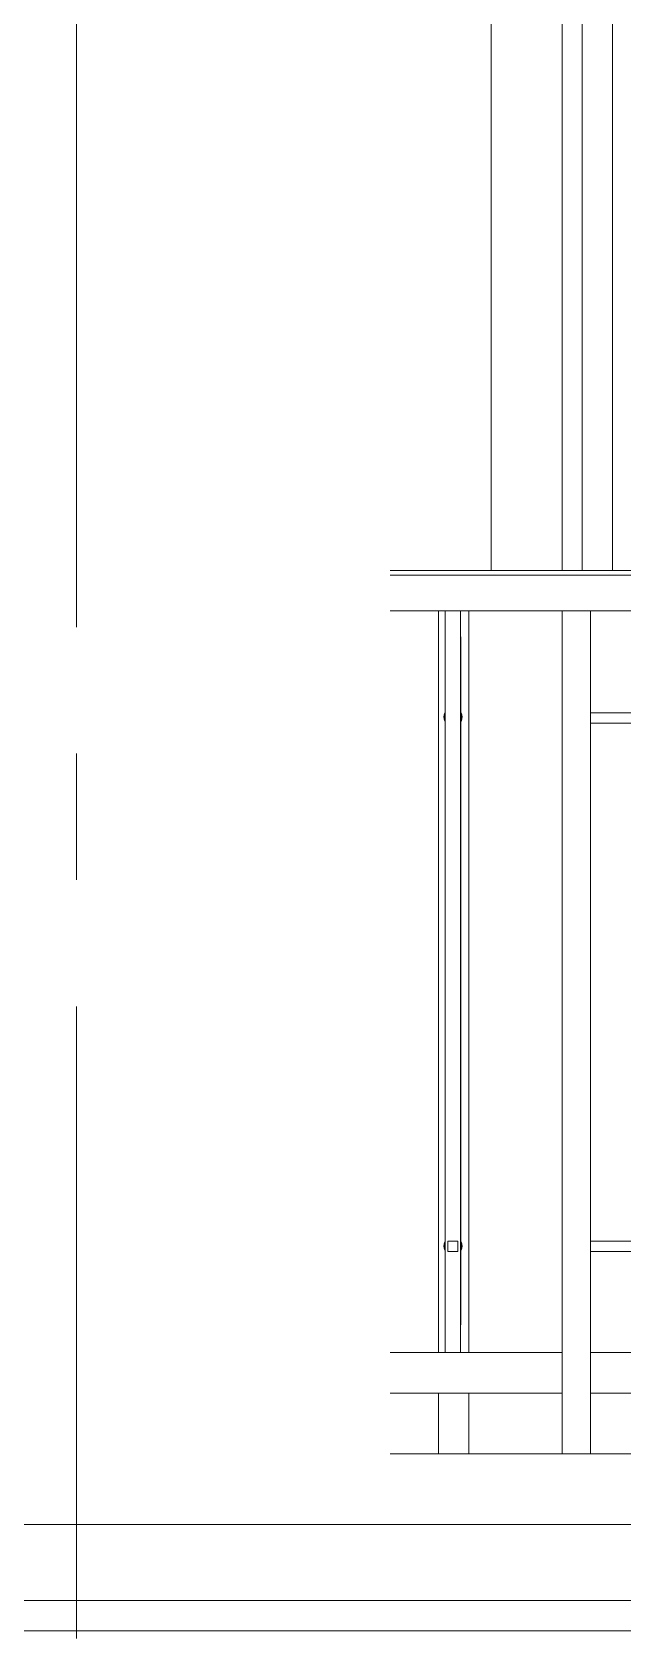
# Model space of a CAD drawing. Header units: millimetres. Extents: x 1832547 to 2001569, y -558009 to -417808.
# Drawn here: x 1948921 to 1949505, y -523760 to -522168 of the extents above; entities that cross this region are included whole.
import ezdxf

# ---------------------------------------------------------------- set-up
doc = ezdxf.new("R2010")
doc.units = ezdxf.units.MM
doc.header["$MEASUREMENT"] = 0
doc.linetypes.add('CENTER', pattern=[2, 1.25, -0.25, 0.25, -0.25])
for name, color, linetype, lineweight in [('CA.manh 08', 8, 'CONTINUOUS', 9), ('CA.thay 145', 145, 'CONTINUOUS', 18), ('CA.tim 67', 67, 'CENTER', 9), ('CA_manh 08', 8, 'CONTINUOUS', 9)]:
    doc.layers.add(name, color=color, linetype=linetype, lineweight=lineweight)

msp = doc.modelspace()

# ---------------------------------------------------------------- linework, layer by layer
at = {"layer": 'CA.manh 08'}
for points in [[(1959499, -523718.6), (1948689.7, -523718.6)], [(1959469, -523748.7), (1948719.7, -523748.7)]]:
    msp.add_lwpolyline(points, dxfattribs=at)
at = {"layer": 'CA.thay 145'}
for p, q in [((1949374.7, -520895.2), (1949374.7, -522700.2)), ((1949444.7, -520895.2), (1949444.7, -522700.2))]:
    msp.add_line(p, q, dxfattribs=at)
msp.add_lwpolyline([(1959414, -523643.6), (1948754.7, -523643.6)], dxfattribs=at)
at = {"layer": 'CA.tim 67', "ltscale": 500}
msp.add_line((1948964.7, -530756.3), (1948964.7, -514383.7), dxfattribs=at)
msp.add_lwpolyline([(1949633.5, -523643.6), (1938284.7, -523643.6)], dxfattribs=at)
at = {"layer": 'CA_manh 08'}
for p, q in [((1949464.7, -522700.2), (1949464.7, -520815.2)), ((1949494.7, -522700.2), (1949494.7, -520845.2)), ((1954544.9, -522700.2), (1949274.7, -522700.2)), ((1949274.7, -522704.8), (1954544.9, -522704.8)), ((1949417.5, -522740.2), (1949274.7, -522740.2)), ((1949322.7, -522740.2), (1949322.7, -523473.6)), ((1949329.3, -522740.2), (1949322.7, -522740.2)), ((1949329.3, -522840.3), (1949329.3, -522740.2)), ((1949329.3, -522740.2), (1949344.3, -522740.2)), ((1949344.3, -522740.2), (1949352.7, -522740.2)), ((1949344.3, -522766.1), (1949344.3, -522740.2)), ((1949352.7, -522740.2), (1949352.7, -523473.6)), ((1949444.7, -522740.2), (1949417.5, -522740.2)), ((1949444.7, -522840.2), (1949444.7, -522740.2)), ((1949444.7, -522740.2), (1949472.7, -522740.2)), ((1949472.7, -522740.2), (1949472.7, -522841)), ((1949583.2, -522740.2), (1949472.7, -522740.2)), ((1949344.5, -522766.1), (1949344.3, -522766.1)), ((1949344.3, -522769.8), (1949344.3, -522766.1)), ((1949344.5, -522769.8), (1949344.3, -522769.8)), ((1949344.3, -522774.1), (1949344.3, -522769.8)), ((1949344.5, -522774.1), (1949344.3, -522774.1)), ((1949344.3, -522775.6), (1949344.3, -522774.1)), ((1949344.5, -522775.6), (1949344.3, -522775.6)), ((1949344.3, -522777.1), (1949344.3, -522775.6)), ((1949344.5, -522765.9), (1949344.5, -522766.1)), ((1949344.5, -522766.1), (1949344.5, -522769.8)), ((1949344.5, -522774.1), (1949344.5, -522769.8)), ((1949344.5, -522774.1), (1949344.5, -522775.6)), ((1949344.5, -522777.1), (1949344.5, -522775.6)), ((1949344.5, -522777.1), (1949344.3, -522777.1)), ((1949344.3, -522781.9), (1949344.3, -522777.1)), ((1949344.5, -522781.9), (1949344.3, -522781.9)), ((1949344.3, -522783.1), (1949344.3, -522781.9)), ((1949344.5, -522783.1), (1949344.3, -522783.1)), ((1949344.3, -522788.2), (1949344.3, -522783.1)), ((1949344.5, -522788.2), (1949344.3, -522788.2)), ((1949344.3, -522792.2), (1949344.3, -522788.2)), ((1949344.5, -522792.2), (1949344.3, -522792.2)), ((1949344.3, -522795.8), (1949344.3, -522792.2)), ((1949344.5, -522781.9), (1949344.5, -522777.1)), ((1949344.5, -522781.9), (1949344.5, -522783.1)), ((1949344.5, -522783.1), (1949344.5, -522788.2)), ((1949344.5, -522788.2), (1949344.5, -522792.2)), ((1949344.5, -522792.2), (1949344.5, -522795.8)), ((1949344.5, -522795.8), (1949344.3, -522795.8)), ((1949344.3, -522802.4), (1949344.3, -522795.8)), ((1949344.5, -522802.4), (1949344.3, -522802.4)), ((1949344.3, -522804.3), (1949344.3, -522802.4)), ((1949344.5, -522804.3), (1949344.3, -522804.3)), ((1949344.3, -522813.6), (1949344.3, -522804.3)), ((1949344.5, -522795.8), (1949344.5, -522802.4)), ((1949344.5, -522802.4), (1949344.5, -522804.3)), ((1949344.5, -522804.3), (1949344.5, -522813.6)), ((1949344.5, -522813.6), (1949344.3, -522813.6)), ((1949344.3, -522813.7), (1949344.3, -522813.6)), ((1949344.5, -522813.7), (1949344.3, -522813.7)), ((1949344.3, -522840.1), (1949344.3, -522813.7)), ((1949344.5, -522813.7), (1949344.5, -522813.6)), ((1949344.5, -522840.4), (1949344.5, -522813.7)), ((1949327.7, -522845.1), (1949328.4, -522841.6)), ((1949328.4, -522845.1), (1949327.7, -522845.1)), ((1949328.4, -522848.6), (1949327.7, -522845.1)), ((1949328.4, -522841.6), (1949329.3, -522840.3)), ((1949329.1, -522841.6), (1949328.4, -522841.6)), ((1949328.4, -522845.1), (1949329.1, -522841.6)), ((1949329.3, -522845.1), (1949328.4, -522845.1)), ((1949329.1, -522848.6), (1949328.4, -522845.1)), ((1949329.1, -522848.6), (1949328.4, -522848.6)), ((1949329.3, -522849.9), (1949328.4, -522848.6)), ((1949329.1, -522841.6), (1949329.3, -522841.3)), ((1949329.3, -522841.6), (1949329.1, -522841.6)), ((1949329.3, -522848.6), (1949329.1, -522848.6)), ((1949329.3, -522849), (1949329.1, -522848.6)), ((1949329.3, -522840.3), (1949329.3, -522841.3)), ((1949329.3, -522841.3), (1949329.3, -522841.6)), ((1949329.3, -522841.6), (1949329.3, -522845.1)), ((1949329.3, -522845.1), (1949329.3, -522848.6)), ((1949329.3, -522848.6), (1949329.3, -522849)), ((1949329.3, -522849), (1949329.3, -522849.9)), ((1949329.3, -522849.9), (1949329.3, -523363.5)), ((1949344.3, -522840.1), (1949344.5, -522840.4)), ((1949344.3, -522841), (1949344.3, -522840.1)), ((1949344.5, -522841.4), (1949344.3, -522841)), ((1949344.3, -522841.6), (1949344.3, -522841)), ((1949344.5, -522841.6), (1949344.3, -522841.6)), ((1949344.3, -522845.1), (1949344.3, -522841.6)), ((1949344.5, -522845.1), (1949344.3, -522845.1)), ((1949344.3, -522848.6), (1949344.3, -522845.1)), ((1949344.5, -522848.6), (1949344.3, -522848.6)), ((1949344.3, -522849.2), (1949344.3, -522848.6)), ((1949344.3, -522849.2), (1949344.5, -522848.8)), ((1949344.3, -522850.2), (1949344.3, -522849.2)), ((1949344.5, -522849.8), (1949344.3, -522850.2)), ((1949344.3, -523363.3), (1949344.3, -522850.2)), ((1949344.5, -522840.4), (1949345.3, -522841.6)), ((1949344.5, -522841.4), (1949344.5, -522840.4)), ((1949344.7, -522841.6), (1949344.5, -522841.4)), ((1949344.5, -522841.6), (1949344.5, -522841.4)), ((1949344.7, -522841.6), (1949344.5, -522841.6)), ((1949344.5, -522845.1), (1949344.5, -522841.6)), ((1949345.3, -522845.1), (1949344.5, -522845.1)), ((1949344.5, -522848.6), (1949344.5, -522845.1)), ((1949344.7, -522848.6), (1949344.5, -522848.6)), ((1949345.3, -522848.6), (1949344.5, -522849.8)), ((1949344.5, -522848.8), (1949344.7, -522848.6)), ((1949344.5, -522848.8), (1949344.5, -522848.6)), ((1949344.5, -522849.8), (1949344.5, -522848.8)), ((1949344.5, -523363.6), (1949344.5, -522849.8)), ((1949345.3, -522841.6), (1949344.7, -522841.6)), ((1949345.3, -522845.1), (1949344.7, -522841.6)), ((1949344.7, -522848.6), (1949345.3, -522845.1)), ((1949345.3, -522848.6), (1949344.7, -522848.6)), ((1949345.3, -522841.6), (1949346, -522845.1)), ((1949346, -522845.1), (1949345.3, -522845.1)), ((1949346, -522845.1), (1949345.3, -522848.6)), ((1949444.7, -522840.2), (1949444.7, -522850.4)), ((1949444.7, -523363.4), (1949444.7, -522850.4)), ((1949535.9, -522841), (1949472.7, -522841)), ((1949472.7, -522851.2), (1949472.7, -522841)), ((1949472.7, -522851.2), (1949535.9, -522851.2)), ((1949472.7, -522851.2), (1949472.7, -523363.4)), ((1949327.7, -523368.3), (1949328.4, -523364.8)), ((1949328.4, -523364.8), (1949329.3, -523363.5)), ((1949329.1, -523364.8), (1949328.4, -523364.8)), ((1949328.4, -523368.3), (1949329.1, -523364.8)), ((1949329.1, -523364.8), (1949329.3, -523364.5)), ((1949329.3, -523364.8), (1949329.1, -523364.8)), ((1949329.3, -523363.5), (1949329.3, -523364.5)), ((1949329.3, -523364.5), (1949329.3, -523364.8)), ((1949329.3, -523364.8), (1949329.3, -523368.3)), ((1949331.8, -523363.4), (1949331.8, -523373.6)), ((1949341.8, -523363.4), (1949331.8, -523363.4)), ((1949341.8, -523373.6), (1949341.8, -523363.4)), ((1949344.3, -523363.3), (1949344.5, -523363.6)), ((1949344.3, -523364.2), (1949344.3, -523363.3)), ((1949344.5, -523364.6), (1949344.3, -523364.2)), ((1949344.3, -523364.8), (1949344.3, -523364.2)), ((1949344.5, -523364.8), (1949344.3, -523364.8)), ((1949344.3, -523368.3), (1949344.3, -523364.8)), ((1949344.5, -523363.6), (1949345.3, -523364.8)), ((1949344.5, -523364.6), (1949344.5, -523363.6)), ((1949344.7, -523364.8), (1949344.5, -523364.6)), ((1949344.5, -523364.8), (1949344.5, -523364.6)), ((1949344.7, -523364.8), (1949344.5, -523364.8)), ((1949344.5, -523368.3), (1949344.5, -523364.8)), ((1949345.3, -523364.8), (1949344.7, -523364.8)), ((1949345.3, -523368.3), (1949344.7, -523364.8)), ((1949345.3, -523364.8), (1949346, -523368.3)), ((1949444.7, -523363.4), (1949444.7, -523373.6)), ((1949535.9, -523363.4), (1949472.7, -523363.4)), ((1949472.7, -523373.6), (1949472.7, -523363.4)), ((1949328.4, -523368.3), (1949327.7, -523368.3)), ((1949328.4, -523371.8), (1949327.7, -523368.3)), ((1949329.3, -523368.3), (1949328.4, -523368.3)), ((1949329.1, -523371.8), (1949328.4, -523368.3)), ((1949329.1, -523371.8), (1949328.4, -523371.8)), ((1949329.3, -523373.1), (1949328.4, -523371.8)), ((1949329.3, -523371.8), (1949329.1, -523371.8)), ((1949329.3, -523372.2), (1949329.1, -523371.8)), ((1949329.3, -523368.3), (1949329.3, -523371.8)), ((1949329.3, -523371.8), (1949329.3, -523372.2)), ((1949329.3, -523372.2), (1949329.3, -523373.1)), ((1949329.3, -523373.1), (1949329.3, -523473.6)), ((1949331.8, -523373.6), (1949341.8, -523373.6)), ((1949344.5, -523368.3), (1949344.3, -523368.3)), ((1949344.3, -523371.8), (1949344.3, -523368.3)), ((1949344.5, -523371.8), (1949344.3, -523371.8)), ((1949344.3, -523372.4), (1949344.3, -523371.8)), ((1949344.3, -523372.4), (1949344.5, -523372.1)), ((1949344.3, -523373.4), (1949344.3, -523372.4)), ((1949344.5, -523373), (1949344.3, -523373.4)), ((1949344.3, -523398.5), (1949344.3, -523373.4)), ((1949345.3, -523368.3), (1949344.5, -523368.3)), ((1949344.5, -523371.8), (1949344.5, -523368.3)), ((1949344.7, -523371.8), (1949344.5, -523371.8)), ((1949345.3, -523371.8), (1949344.5, -523373)), ((1949344.5, -523372.1), (1949344.7, -523371.8)), ((1949344.5, -523372.1), (1949344.5, -523371.8)), ((1949344.5, -523373), (1949344.5, -523372.1)), ((1949344.5, -523398.5), (1949344.5, -523373)), ((1949344.7, -523371.8), (1949345.3, -523368.3)), ((1949345.3, -523371.8), (1949344.7, -523371.8)), ((1949346, -523368.3), (1949345.3, -523368.3)), ((1949346, -523368.3), (1949345.3, -523371.8)), ((1949444.7, -523473.6), (1949444.7, -523373.6)), ((1949472.7, -523373.6), (1949535.9, -523373.6)), ((1949472.7, -523373.6), (1949472.7, -523473.6)), ((1949344.5, -523398.5), (1949344.3, -523398.5)), ((1949344.5, -523398.5), (1949344.3, -523398.5)), ((1949344.3, -523398.5), (1949344.3, -523398.5)), ((1949344.3, -523407.8), (1949344.3, -523398.5)), ((1949344.5, -523407.8), (1949344.3, -523407.8)), ((1949344.3, -523409.7), (1949344.3, -523407.8)), ((1949344.5, -523409.7), (1949344.3, -523409.7)), ((1949344.3, -523416.3), (1949344.3, -523409.7)), ((1949344.5, -523398.5), (1949344.5, -523398.5)), ((1949344.5, -523398.5), (1949344.5, -523407.8)), ((1949344.5, -523407.8), (1949344.5, -523409.7)), ((1949344.5, -523409.7), (1949344.5, -523416.3)), ((1949344.5, -523416.3), (1949344.3, -523416.3)), ((1949344.3, -523419.9), (1949344.3, -523416.3)), ((1949344.5, -523419.9), (1949344.3, -523419.9)), ((1949344.3, -523423.9), (1949344.3, -523419.9)), ((1949344.5, -523423.9), (1949344.3, -523423.9)), ((1949344.3, -523429), (1949344.3, -523423.9)), ((1949344.5, -523416.3), (1949344.5, -523419.9)), ((1949344.5, -523419.9), (1949344.5, -523423.9)), ((1949344.5, -523423.9), (1949344.5, -523429)), ((1949344.5, -523429), (1949344.3, -523429)), ((1949344.3, -523430.2), (1949344.3, -523429)), ((1949344.5, -523430.2), (1949344.3, -523430.2)), ((1949344.3, -523435), (1949344.3, -523430.2)), ((1949344.5, -523435), (1949344.3, -523435)), ((1949344.3, -523436.5), (1949344.3, -523435)), ((1949344.5, -523436.5), (1949344.3, -523436.5)), ((1949344.3, -523438.1), (1949344.3, -523436.5)), ((1949344.5, -523438.1), (1949344.3, -523438.1)), ((1949344.3, -523442.3), (1949344.3, -523438.1)), ((1949344.5, -523442.3), (1949344.3, -523442.3)), ((1949344.3, -523446), (1949344.3, -523442.3)), ((1949344.5, -523430.2), (1949344.5, -523429)), ((1949344.5, -523435), (1949344.5, -523430.2)), ((1949344.5, -523435), (1949344.5, -523436.5)), ((1949344.5, -523438.1), (1949344.5, -523436.5)), ((1949344.5, -523438.1), (1949344.5, -523442.3)), ((1949344.5, -523442.3), (1949344.5, -523446)), ((1949344.5, -523446), (1949344.3, -523446)), ((1949344.3, -523473.6), (1949344.3, -523446)), ((1949344.5, -523446), (1949344.5, -523446.2)), ((1949274.7, -523473.6), (1949444.7, -523473.6)), ((1949329.3, -523473.6), (1949322.7, -523473.6)), ((1949344.3, -523473.6), (1949329.3, -523473.6)), ((1949352.7, -523473.6), (1949344.3, -523473.6)), ((1949444.7, -523473.6), (1949444.7, -523513.6)), ((1949472.7, -523513.6), (1949472.7, -523473.6)), ((1949472.7, -523473.6), (1949695.7, -523473.6)), ((1949444.7, -523513.6), (1949274.7, -523513.6)), ((1949322.7, -523513.6), (1949322.7, -523573.6)), ((1949322.7, -523513.6), (1949352.7, -523513.6)), ((1949352.7, -523573.6), (1949352.7, -523513.6)), ((1949444.7, -523573.6), (1949444.7, -523513.6)), ((1949472.7, -523513.6), (1949472.7, -523573.6)), ((1950146.9, -523513.6), (1949472.7, -523513.6)), ((1949274.7, -523573.6), (1949444.7, -523573.6)), ((1949352.7, -523573.6), (1949322.7, -523573.6)), ((1949365, -523573.6), (1949352.7, -523573.6)), ((1949444.7, -523573.6), (1949472.7, -523573.6)), ((1949472.7, -523573.6), (1950146.9, -523573.6)), ((1954524.6, -523643.6), (1949274.7, -523643.6))]:
    msp.add_line(p, q, dxfattribs=at)

doc.saveas('drawing.dxf')
